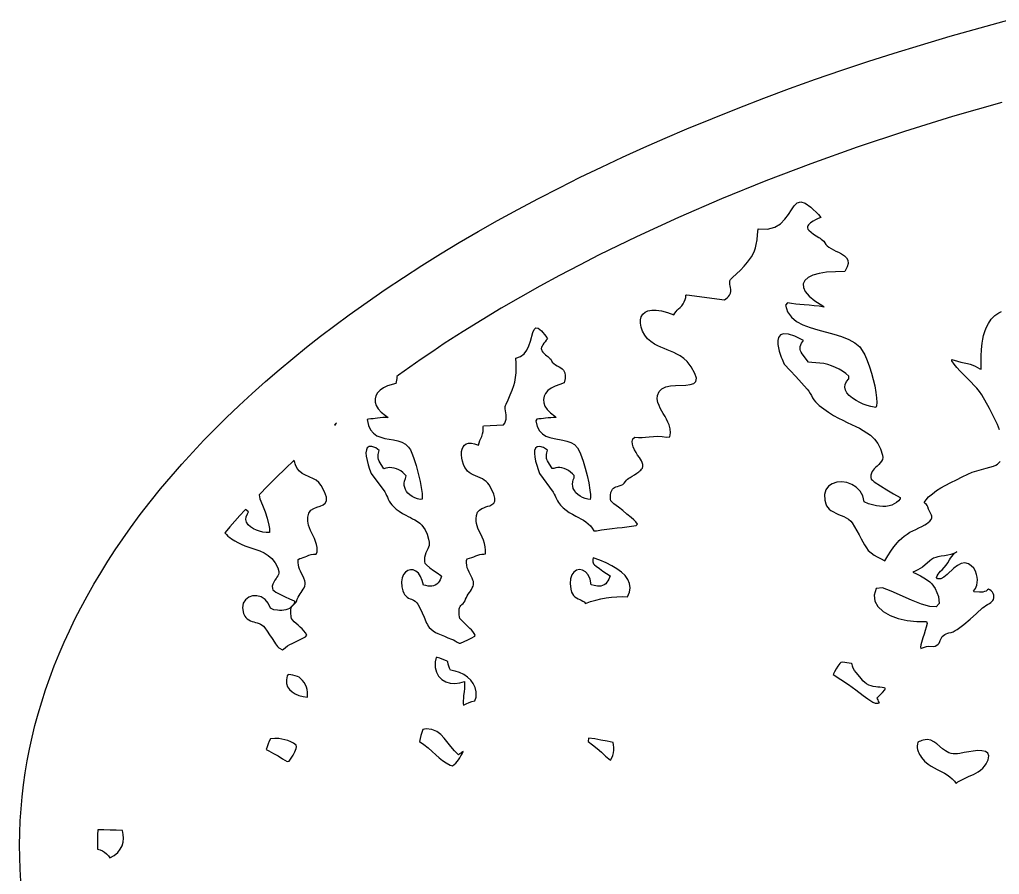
# Model space of a CAD drawing. Extents: x 0.6 to 24.6, y 0.3 to 12.3.
# Drawn here: x 0.57 to 6.86, y 6.15 to 11.64 of the extents above; entities that cross this region are included whole.
import ezdxf

# ---------------------------------------------------------------- set-up
doc = ezdxf.new("R2010")
doc.units = 0
doc.linetypes.add('0', pattern=[0])
doc.layers.add('1', color=7, linetype='0')

msp = doc.modelspace()

# ---------------------------------------------------------------- linework, layer by layer
at = {"layer": '1'}
for points in [[(0.58378, 6.11084), (0.578897, 6.18811), (0.575968, 6.265503), (0.574991, 6.342896), (0.575968, 6.420349), (0.579142, 6.497742), (0.584024, 6.575012), (0.59086, 6.6521), (0.599894, 6.729065), (0.610636, 6.805725), (0.623331, 6.88208), (0.638224, 6.958069), (0.654825, 7.033691), (0.67338, 7.108887), (0.693888, 7.18512), (0.716593, 7.26123), (0.741739, 7.338867), (0.768839, 7.415955), (0.797647, 7.492371), (0.828165, 7.568115), (0.860392, 7.643127), (0.894327, 7.717407), (0.929972, 7.790894), (0.967325, 7.863525), (1.008341, 7.939697), (1.051065, 8.015076), (1.095255, 8.089478), (1.140909, 8.163025), (1.188028, 8.235535), (1.236856, 8.307068), (1.286905, 8.377625), (1.349405, 8.461792), (1.41337, 8.544678), (1.479044, 8.626282), (1.546183, 8.706543), (1.61503, 8.785522), (1.685587, 8.863098), (1.757364, 8.93927), (1.830851, 9.013977), (1.900187, 9.082642), (1.98295, 9.161499), (2.067179, 9.238953), (2.152628, 9.315125), (2.239054, 9.389893), (2.3267, 9.463318), (2.415567, 9.535339), (2.505655, 9.605896), (2.59672, 9.674988), (2.689005, 9.742676), (2.803751, 9.824341), (2.919962, 9.904297), (3.037149, 9.982544), (3.155558, 10.05896), (3.274942, 10.133667), (3.395548, 10.206543), (3.51713, 10.277588), (3.639933, 10.346863), (3.771524, 10.418823), (3.904093, 10.489197), (4.037638, 10.557922), (4.171671, 10.625), (4.306681, 10.690369), (4.442667, 10.754089), (4.579386, 10.816101), (4.716593, 10.876465), (4.854776, 10.93512), (5.018595, 11.002441), (5.183146, 11.067871), (5.348185, 11.131348), (5.5142, 11.192993), (5.680948, 11.252747), (5.848185, 11.310547), (6.016153, 11.366455), (6.184855, 11.42041), (6.354044, 11.472473), (6.544962, 11.52887), (6.736368, 11.583252), (6.928507, 11.63562)], [(6.875284, 11.104919), (6.55961, 11.013794), (6.250284, 10.917969), (5.94755, 10.817322), (5.650919, 10.711914), (5.361124, 10.601807), (5.077921, 10.487061), (4.80131, 10.367676), (4.532022, 10.243713), (4.293009, 10.127014), (4.165323, 10.062073), (4.038614, 9.9953), (3.912638, 9.926758), (3.787882, 9.856506), (3.664103, 9.784424), (3.5413, 9.710632), (3.419474, 9.635132), (3.298868, 9.557922), (3.224649, 9.508606), (3.150919, 9.458557), (3.077677, 9.407837), (3.004923, 9.356384), (2.995157, 9.346375), (2.994181, 9.335449), (2.992472, 9.324585), (2.990274, 9.313843), (2.987345, 9.303223), (2.935099, 9.28717), (2.90922, 9.274597), (2.88798, 9.259644), (2.871622, 9.242554), (2.86088, 9.223877), (2.855509, 9.203796), (2.855753, 9.182739), (2.862345, 9.161194), (2.875284, 9.139343), (2.894815, 9.117615), (2.921183, 9.096436), (2.938761, 9.083496), (2.921915, 9.083923), (2.904825, 9.083374), (2.88798, 9.081909), (2.871134, 9.079407), (2.85673, 9.077454), (2.842081, 9.07605), (2.827677, 9.075073), (2.813028, 9.074646), (2.804239, 9.071777), (2.81254, 9.033386), (2.826212, 9.004272), (2.844767, 8.98291), (2.866739, 8.967773), (2.891397, 8.957458), (2.918009, 8.950439), (2.973917, 8.94043), (3.001017, 8.934448), (3.026896, 8.925842), (3.050089, 8.913208), (3.069864, 8.89502), (3.081339, 8.877686), (3.091593, 8.855408), (3.102335, 8.827515), (3.11796, 8.777161), (3.131632, 8.726257), (3.143351, 8.674866), (3.153116, 8.623047), (3.156534, 8.596069), (3.157755, 8.574951), (3.156534, 8.561096), (3.144327, 8.559082), (3.126505, 8.563049), (3.109415, 8.569275), (3.093302, 8.577637), (3.078165, 8.587952), (3.064737, 8.600159), (3.056437, 8.61084), (3.049845, 8.622742), (3.045206, 8.635559), (3.042765, 8.648865), (3.042521, 8.662476), (3.04423, 8.675903), (3.049845, 8.693726), (3.053995, 8.710266), (3.043741, 8.721313), (3.032511, 8.732117), (3.02006, 8.741455), (3.006632, 8.749329), (2.992228, 8.755493), (2.977335, 8.76001), (2.961954, 8.762695), (2.949015, 8.762939), (2.936319, 8.761658), (2.923868, 8.758789), (2.911661, 8.754456), (2.881632, 8.805054), (2.877237, 8.814941), (2.874796, 8.825439), (2.874063, 8.836182), (2.875284, 8.846924), (2.881144, 8.872192), (2.859903, 8.889282), (2.835001, 8.898254), (2.817179, 8.898132), (2.80546, 8.890503), (2.799112, 8.87677), (2.796915, 8.858337), (2.798624, 8.836731), (2.804239, 8.808411), (2.811319, 8.780334), (2.819864, 8.752747), (2.829874, 8.725586), (2.916788, 8.60675), (2.92338, 8.595825), (2.929239, 8.584534), (2.934366, 8.572937), (2.939005, 8.561035), (2.945841, 8.547974), (2.953897, 8.535645), (2.963175, 8.52417), (2.973673, 8.513672), (2.991495, 8.497559), (3.010538, 8.48291), (3.030558, 8.469727), (3.051554, 8.458191), (3.066446, 8.450623), (3.081339, 8.442932), (3.096231, 8.435242), (3.111124, 8.427429), (3.126749, 8.417725), (3.141397, 8.406372), (3.154337, 8.393372), (3.166056, 8.378967), (3.175821, 8.363342), (3.188272, 8.337036), (3.198282, 8.304871), (3.203165, 8.284363), (3.202921, 8.273621), (3.201456, 8.263062), (3.198282, 8.252747), (3.193888, 8.242981), (3.187296, 8.229614), (3.181681, 8.215881), (3.177042, 8.201782), (3.173136, 8.187439), (3.172159, 8.178223), (3.172159, 8.169006), (3.173136, 8.159851), (3.174845, 8.150757), (3.178263, 8.145691), (3.184366, 8.139343), (3.206583, 8.121216), (3.229532, 8.103882), (3.25297, 8.087463), (3.27714, 8.071899), (3.281534, 8.067566), (3.276407, 8.053284), (3.272013, 8.042542), (3.266153, 8.032532), (3.258829, 8.023499), (3.250284, 8.015625), (3.240763, 8.009094), (3.230021, 8.005249), (3.21879, 8.003113), (3.207315, 8.002625), (3.195841, 8.003906), (3.181437, 8.006348), (3.166056, 8.010315), (3.157511, 8.038452), (3.147013, 8.065796), (3.133097, 8.086243), (3.117228, 8.100037), (3.099894, 8.107361), (3.082315, 8.108521), (3.065714, 8.10376), (3.050333, 8.093201), (3.038126, 8.077209), (3.029581, 8.05603), (3.025431, 8.029724), (3.027384, 7.998718), (3.032999, 7.97345), (3.038858, 7.958923), (3.044474, 7.949219), (3.051798, 7.940491), (3.060343, 7.933044), (3.069864, 7.927002), (3.080118, 7.922546), (3.089396, 7.91864), (3.101603, 7.91333), (3.112589, 7.906067), (3.122355, 7.897034), (3.130411, 7.886536), (3.143595, 7.859253), (3.156534, 7.831726), (3.168985, 7.804138), (3.181192, 7.776306), (3.185587, 7.766357), (3.19047, 7.756714), (3.195841, 7.747253), (3.2017, 7.738159), (3.213907, 7.726257), (3.227335, 7.715759), (3.241983, 7.706726), (3.257364, 7.699341), (3.279093, 7.690247), (3.300821, 7.681274), (3.322794, 7.672485), (3.344767, 7.663879), (3.357462, 7.658203), (3.369913, 7.651794), (3.38212, 7.644714), (3.393839, 7.637024), (3.403849, 7.636597), (3.426798, 7.647156), (3.449503, 7.658142), (3.472208, 7.669617), (3.494425, 7.68158), (3.497355, 7.688721), (3.490274, 7.700439), (3.482462, 7.711548), (3.473673, 7.721985), (3.463907, 7.731567), (3.410685, 7.781738), (3.398966, 7.796509), (3.396524, 7.805298), (3.394815, 7.818176), (3.394083, 7.831055), (3.394327, 7.843994), (3.395304, 7.856934), (3.397257, 7.865051), (3.400919, 7.87262), (3.405802, 7.879333), (3.411905, 7.884949), (3.42045, 7.891479), (3.427286, 7.899536), (3.432657, 7.908813), (3.436075, 7.918945), (3.440958, 7.930298), (3.446817, 7.941223), (3.453165, 7.951782), (3.460489, 7.961792), (3.467081, 7.971497), (3.473185, 7.981506), (3.4788, 7.991882), (3.483683, 8.002502), (3.486368, 8.012329), (3.487101, 8.022461), (3.48588, 8.032532), (3.48295, 8.042236), (3.477335, 8.055176), (3.471476, 8.067932), (3.465372, 8.080505), (3.45878, 8.092896), (3.451944, 8.106873), (3.446817, 8.121521), (3.443155, 8.136719), (3.441202, 8.152161), (3.441202, 8.167725), (3.446817, 8.178894), (3.461222, 8.182007), (3.475382, 8.186157), (3.489054, 8.191345), (3.502481, 8.197632), (3.5142, 8.202332), (3.526651, 8.205688), (3.539103, 8.207825), (3.551798, 8.208557), (3.563028, 8.209595), (3.564249, 8.233521), (3.561563, 8.255188), (3.556925, 8.276489), (3.550089, 8.29718), (3.541056, 8.317078), (3.514688, 8.37439), (3.509562, 8.389099), (3.505899, 8.404175), (3.503702, 8.419556), (3.50297, 8.435059), (3.505899, 8.457031), (3.51298, 8.476746), (3.524698, 8.490784), (3.539591, 8.500671), (3.552042, 8.50592), (3.564737, 8.510742), (3.577433, 8.515076), (3.590372, 8.518921), (3.604776, 8.525696), (3.616251, 8.535034), (3.622843, 8.548279), (3.623819, 8.566772), (3.617716, 8.591858), (3.602823, 8.624878), (3.586466, 8.653015), (3.577433, 8.664185), (3.566935, 8.674255), (3.55546, 8.683044), (3.543253, 8.690552), (3.530069, 8.696533), (3.483927, 8.715942), (3.471231, 8.722839), (3.459513, 8.731323), (3.448771, 8.741211), (3.439737, 8.752441), (3.431925, 8.764709), (3.423136, 8.783752), (3.416544, 8.803711), (3.412149, 8.824219), (3.409952, 8.845032), (3.410196, 8.866028), (3.413614, 8.882141), (3.419718, 8.895874), (3.428995, 8.906799), (3.44047, 8.914673), (3.455362, 8.919189), (3.47294, 8.919617), (3.493692, 8.915955), (3.517618, 8.907654), (3.522013, 8.921875), (3.52714, 8.935913), (3.532999, 8.949707), (3.539103, 8.963257), (3.544474, 8.97876), (3.547892, 8.994812), (3.549112, 9.011169), (3.548624, 9.027588), (3.551554, 9.031677), (3.679483, 9.037903), (3.686808, 9.04895), (3.692423, 9.061096), (3.695841, 9.074036), (3.696817, 9.08728), (3.695841, 9.100586), (3.689249, 9.139526), (3.689249, 9.147156), (3.690226, 9.154663), (3.692179, 9.161987), (3.695108, 9.169006), (3.709024, 9.198608), (3.722208, 9.228699), (3.734171, 9.259155), (3.745401, 9.289978), (3.751017, 9.310364), (3.756388, 9.340576), (3.759562, 9.371033), (3.760782, 9.401672), (3.759806, 9.432312), (3.758829, 9.465698), (3.786905, 9.475464), (3.811319, 9.491821), (3.829142, 9.515564), (3.842325, 9.544067), (3.852091, 9.574463), (3.867228, 9.629761), (3.875528, 9.649231), (3.886759, 9.659424), (3.901651, 9.657593), (3.922403, 9.640991), (3.949991, 9.606934), (3.961954, 9.588623), (3.953165, 9.579712), (3.945108, 9.570313), (3.937296, 9.560486), (3.930216, 9.550232), (3.92631, 9.542053), (3.923136, 9.534973), (3.921427, 9.527283), (3.921915, 9.51947), (3.924112, 9.511963), (3.931192, 9.502747), (3.939005, 9.494202), (3.947794, 9.48645), (3.957071, 9.479492), (3.963663, 9.474548), (3.970011, 9.469238), (3.976114, 9.463623), (3.981974, 9.457642), (3.991739, 9.440002), (4.001261, 9.42981), (4.012491, 9.422302), (4.023966, 9.4151), (4.035685, 9.408264), (4.047647, 9.401855), (4.055704, 9.395935), (4.062784, 9.388672), (4.068155, 9.38031), (4.072306, 9.371155), (4.074991, 9.354553), (4.074259, 9.333618), (4.068644, 9.30719), (4.039835, 9.295349), (4.01005, 9.285034), (3.984659, 9.272034), (3.964151, 9.256653), (3.949015, 9.239258), (3.939005, 9.220276), (3.93461, 9.200012), (3.936563, 9.178894), (3.943888, 9.157166), (3.958292, 9.135376), (3.979532, 9.113708), (4.00712, 9.092651), (4.01713, 9.083679), (4.00004, 9.083923), (3.98295, 9.083252), (3.96586, 9.081665), (3.948771, 9.079163), (3.93461, 9.077209), (3.92045, 9.075806), (3.906046, 9.074951), (3.891886, 9.074646), (3.885782, 9.063904), (3.89506, 9.027344), (3.909708, 8.999817), (3.928507, 8.979675), (3.950968, 8.965515), (3.976114, 8.955933), (4.00297, 8.949341), (4.058634, 8.939453), (4.085489, 8.933105), (4.111124, 8.923828), (4.133585, 8.910339), (4.153116, 8.890869), (4.162882, 8.874084), (4.173136, 8.850647), (4.189005, 8.805115), (4.203165, 8.758972), (4.215128, 8.71228), (4.225382, 8.665161), (4.233683, 8.617676), (4.236612, 8.591736), (4.237345, 8.571838), (4.235636, 8.559387), (4.220255, 8.559753), (4.202677, 8.564026), (4.185831, 8.570557), (4.170206, 8.579224), (4.155558, 8.589905), (4.142618, 8.602417), (4.133585, 8.615601), (4.126505, 8.630066), (4.123331, 8.643433), (4.122355, 8.657104), (4.123087, 8.670837), (4.126261, 8.684204), (4.131144, 8.697021), (4.13212, 8.712402), (4.121378, 8.724182), (4.109415, 8.73468), (4.096476, 8.743713), (4.082315, 8.751282), (4.067667, 8.757141), (4.052286, 8.761353), (4.039835, 8.762878), (4.02714, 8.762878), (4.014444, 8.761292), (4.002237, 8.758179), (3.990519, 8.756836), (3.961222, 8.806458), (3.957804, 8.814026), (3.955606, 8.822021), (3.954386, 8.830322), (3.95463, 8.838623), (3.955362, 8.8479), (3.957071, 8.857056), (3.959269, 8.866089), (3.962198, 8.874939), (3.934855, 8.891663), (3.911417, 8.898865), (3.894815, 8.897278), (3.884073, 8.888428), (3.878458, 8.873657), (3.877237, 8.854492), (3.878946, 8.83252), (3.884806, 8.805115), (3.891886, 8.778076), (3.900431, 8.751465), (3.910196, 8.725281), (3.998087, 8.604675), (4.004435, 8.59375), (4.01005, 8.582581), (4.015421, 8.571167), (4.02006, 8.559509), (4.025187, 8.549622), (4.03129, 8.540222), (4.037882, 8.531311), (4.04545, 8.52301), (4.06254, 8.506104), (4.080851, 8.490479), (4.100382, 8.476318), (4.12089, 8.463623), (4.14213, 8.452454), (4.158976, 8.44397), (4.175333, 8.435486), (4.192179, 8.426514), (4.208048, 8.415833), (4.222696, 8.403503), (4.23588, 8.389709), (4.247599, 8.374512), (4.257608, 8.358215), (4.274698, 8.357971), (4.307901, 8.363953), (4.341349, 8.36908), (4.37504, 8.373291), (4.408731, 8.376648), (4.439249, 8.379761), (4.469522, 8.383484), (4.499796, 8.387695), (4.530069, 8.392517), (4.537882, 8.401184), (4.52836, 8.41449), (4.514933, 8.428833), (4.498575, 8.443848), (4.470987, 8.465576), (4.443399, 8.487183), (4.415567, 8.508606), (4.387491, 8.529907), (4.375528, 8.540466), (4.368204, 8.549255), (4.365519, 8.561462), (4.365274, 8.585388), (4.36796, 8.603699), (4.373087, 8.617371), (4.37797, 8.624512), (4.384073, 8.630676), (4.391153, 8.635559), (4.39921, 8.638977), (4.41044, 8.642334), (4.421671, 8.64624), (4.432657, 8.650574), (4.443399, 8.655457), (4.452921, 8.663208), (4.461222, 8.674255), (4.467569, 8.681702), (4.474649, 8.688416), (4.482462, 8.694397), (4.490763, 8.699524), (4.505167, 8.708496), (4.519327, 8.717651), (4.533243, 8.72699), (4.547159, 8.736572), (4.553507, 8.741821), (4.559366, 8.747559), (4.564981, 8.753723), (4.569864, 8.760315), (4.573282, 8.770874), (4.57255, 8.783569), (4.568399, 8.795288), (4.563517, 8.806519), (4.557413, 8.817322), (4.550333, 8.827515), (4.539347, 8.843689), (4.529093, 8.860474), (4.519815, 8.877686), (4.511515, 8.895386), (4.506632, 8.913147), (4.505167, 8.930908), (4.508829, 8.948608), (4.522257, 8.957458), (4.544962, 8.956543), (4.567423, 8.956726), (4.590128, 8.958008), (4.612589, 8.960449), (4.640665, 8.963196), (4.668741, 8.963867), (4.696817, 8.962524), (4.724649, 8.959106), (4.744913, 8.959778), (4.750284, 8.985901), (4.748819, 9.011414), (4.742228, 9.036377), (4.733927, 9.055237), (4.724894, 9.073608), (4.714884, 9.091553), (4.703897, 9.109009), (4.693644, 9.125854), (4.68461, 9.14325), (4.676554, 9.161194), (4.669474, 9.179565), (4.665323, 9.203064), (4.667765, 9.226501), (4.677774, 9.250183), (4.695108, 9.268921), (4.720011, 9.280396), (4.75004, 9.286499), (4.782755, 9.289185), (4.848185, 9.291687), (4.876505, 9.295166), (4.898722, 9.302551), (4.912394, 9.315918), (4.916056, 9.336853), (4.906534, 9.367432), (4.88212, 9.409363), (4.856974, 9.442993), (4.835489, 9.463074), (4.811319, 9.479797), (4.791544, 9.490662), (4.77128, 9.50061), (4.750772, 9.509766), (4.729776, 9.518005), (4.709024, 9.526306), (4.688517, 9.535217), (4.668253, 9.5448), (4.648478, 9.554993), (4.624552, 9.570679), (4.603067, 9.5896), (4.585001, 9.612244), (4.571329, 9.638672), (4.562296, 9.664429), (4.557901, 9.688416), (4.557901, 9.710327), (4.562784, 9.729675), (4.572306, 9.746094), (4.58671, 9.759094), (4.605509, 9.76825), (4.629679, 9.773071), (4.658487, 9.773315), (4.692423, 9.768311), (4.730997, 9.757751), (4.771524, 9.743652), (4.778116, 9.753784), (4.78544, 9.763428), (4.793497, 9.772522), (4.802286, 9.781006), (4.811075, 9.789734), (4.821817, 9.800781), (4.831095, 9.812988), (4.838663, 9.826233), (4.844767, 9.840332), (4.847452, 9.853333), (4.847696, 9.867798), (4.854776, 9.870056), (5.095499, 9.839417), (5.105265, 9.844971), (5.114298, 9.851868), (5.122355, 9.859985), (5.128946, 9.869141), (5.134317, 9.881226), (5.136026, 9.893066), (5.136271, 9.905029), (5.13505, 9.916931), (5.132608, 9.92865), (5.131144, 9.93634), (5.130411, 9.944153), (5.130411, 9.952026), (5.131144, 9.959839), (5.134806, 9.96875), (5.148233, 9.982727), (5.17338, 10.006042), (5.198038, 10.030029), (5.22172, 10.05481), (5.244669, 10.080322), (5.257853, 10.096924), (5.269571, 10.114624), (5.279825, 10.133301), (5.28837, 10.15271), (5.294962, 10.172852), (5.300089, 10.193481), (5.30546, 10.222534), (5.309122, 10.255676), (5.311808, 10.293457), (5.371378, 10.292786), (5.418741, 10.304932), (5.455606, 10.326843), (5.483927, 10.355042), (5.506632, 10.385925), (5.525675, 10.416138), (5.543497, 10.442017), (5.56254, 10.460144), (5.585245, 10.467041), (5.614298, 10.459167), (5.650919, 10.433044), (5.698771, 10.385132), (5.713663, 10.366699), (5.696817, 10.359436), (5.680216, 10.351318), (5.664347, 10.342346), (5.648722, 10.332458), (5.639444, 10.324707), (5.634562, 10.319763), (5.630899, 10.313843), (5.628702, 10.30719), (5.62797, 10.300232), (5.631876, 10.292297), (5.638224, 10.284546), (5.652872, 10.271973), (5.668253, 10.260132), (5.684122, 10.249146), (5.70048, 10.239014), (5.709269, 10.233704), (5.717325, 10.227783), (5.725382, 10.221313), (5.732706, 10.214355), (5.739054, 10.203674), (5.746866, 10.193848), (5.755899, 10.184998), (5.765665, 10.177368), (5.780558, 10.168213), (5.795938, 10.159668), (5.811563, 10.151733), (5.827433, 10.14447), (5.847696, 10.133728), (5.865274, 10.121948), (5.878946, 10.108398), (5.887491, 10.092163), (5.889688, 10.072815), (5.883585, 10.049377), (5.86796, 10.021362), (5.80839, 10.019348), (5.751505, 10.016113), (5.702921, 10.008667), (5.663126, 9.997192), (5.632364, 9.982178), (5.611856, 9.963745), (5.601358, 9.942261), (5.602335, 9.918274), (5.614542, 9.891724), (5.638956, 9.86322), (5.676065, 9.833008), (5.726358, 9.801392), (5.736612, 9.792053), (5.704386, 9.79718), (5.671915, 9.801331), (5.639444, 9.804504), (5.606974, 9.806702), (5.580118, 9.808716), (5.553019, 9.81134), (5.526407, 9.814636), (5.499552, 9.818604), (5.488321, 9.803955), (5.501261, 9.761658), (5.525187, 9.7276), (5.55839, 9.700378), (5.599161, 9.678589), (5.645548, 9.66095), (5.695353, 9.645996), (5.79838, 9.618591), (5.84794, 9.603394), (5.893351, 9.585388), (5.933146, 9.563232), (5.964151, 9.53656), (5.980509, 9.514587), (5.996378, 9.485229), (6.011759, 9.450012), (6.026407, 9.410095), (6.039347, 9.369568), (6.050577, 9.328552), (6.060099, 9.287109), (6.067911, 9.2453), (6.072306, 9.210327), (6.074015, 9.181335), (6.071817, 9.15979), (6.066202, 9.147583), (6.034952, 9.154114), (6.010782, 9.161743), (5.986856, 9.170654), (5.963663, 9.180969), (5.940958, 9.192566), (5.917032, 9.208069), (5.897013, 9.224609), (5.88212, 9.241882), (5.872355, 9.259766), (5.868204, 9.277954), (5.869913, 9.296326), (5.878458, 9.314514), (5.893839, 9.332458), (5.894571, 9.34906), (5.874552, 9.365662), (5.853312, 9.380737), (5.831095, 9.394104), (5.807657, 9.405762), (5.783731, 9.415588), (5.758829, 9.423523), (5.733683, 9.429626), (5.708048, 9.433716), (5.682169, 9.435913), (5.656046, 9.436035), (5.63505, 9.439697), (5.595011, 9.492737), (5.588663, 9.502502), (5.584024, 9.511169), (5.581339, 9.52063), (5.580851, 9.530518), (5.582804, 9.540161), (5.586466, 9.550476), (5.59086, 9.560425), (5.596231, 9.569885), (5.602579, 9.578796), (5.54838, 9.605591), (5.506144, 9.619202), (5.475626, 9.621216), (5.455118, 9.613647), (5.443155, 9.598328), (5.438272, 9.577087), (5.439005, 9.551819), (5.442423, 9.531006), (5.447306, 9.510498), (5.453409, 9.490295), (5.460978, 9.470581), (5.465372, 9.459229), (5.470011, 9.447998), (5.474894, 9.43689), (5.480021, 9.425903), (5.517374, 9.386292), (5.554239, 9.346497), (5.591105, 9.306396), (5.627481, 9.266113), (5.637003, 9.25293), (5.645792, 9.239197), (5.653849, 9.225037), (5.661173, 9.210449), (5.670206, 9.197021), (5.680704, 9.184448), (5.691935, 9.172791), (5.704142, 9.162109), (5.733438, 9.139038), (5.763956, 9.117676), (5.795694, 9.097961), (5.828409, 9.080078), (5.855753, 9.066528), (5.883097, 9.053223), (5.910685, 9.040283), (5.938272, 9.027588), (5.962931, 9.015259), (5.986856, 9.001648), (6.01005, 8.986755), (6.032267, 8.970642), (6.057657, 8.946106), (6.079874, 8.917297), (6.097696, 8.88324), (6.11088, 8.842896), (6.113077, 8.827332), (6.110392, 8.815796), (6.104532, 8.804932), (6.095255, 8.794006), (6.085489, 8.783508), (6.075235, 8.773376), (6.064737, 8.763611), (6.056925, 8.755737), (6.050089, 8.747131), (6.043985, 8.737854), (6.038858, 8.728088), (6.035196, 8.714111), (6.035196, 8.69873), (6.038126, 8.689209), (6.04545, 8.681885), (6.057413, 8.672485), (6.097696, 8.645874), (6.138712, 8.620239), (6.180216, 8.595642), (6.222208, 8.572021), (6.223429, 8.563416), (6.211954, 8.550476), (6.198771, 8.539185), (6.184366, 8.529785), (6.168741, 8.522339), (6.15214, 8.51709), (6.13212, 8.514343), (6.111856, 8.513733), (6.091593, 8.515137), (6.071573, 8.518616), (6.046671, 8.52417), (6.019571, 8.531738), (5.992472, 8.543884), (5.983438, 8.581726), (5.966105, 8.613037), (5.941935, 8.637634), (5.912882, 8.655579), (5.881144, 8.66687), (5.848185, 8.671265), (5.816446, 8.669067), (5.787638, 8.659912), (5.763712, 8.64386), (5.74589, 8.621033), (5.737345, 8.591187), (5.739054, 8.554382), (5.745646, 8.530457), (5.751749, 8.518311), (5.759562, 8.507141), (5.768839, 8.497192), (5.779337, 8.488586), (5.794962, 8.479309), (5.811075, 8.470947), (5.827677, 8.463501), (5.844522, 8.456909), (5.861124, 8.450073), (5.877237, 8.441589), (5.89213, 8.43158), (5.906046, 8.420105), (5.915567, 8.40863), (5.930704, 8.383545), (5.945353, 8.358154), (5.959513, 8.33252), (5.973185, 8.30658), (5.983683, 8.287231), (5.994669, 8.26825), (6.006388, 8.249695), (6.018595, 8.231506), (6.036417, 8.216187), (6.05546, 8.202393), (6.07548, 8.190186), (6.096476, 8.179749), (6.125528, 8.166321), (6.143106, 8.196838), (6.162394, 8.226379), (6.183146, 8.254883), (6.205362, 8.282288), (6.217325, 8.295227), (6.23295, 8.310425), (6.249552, 8.324402), (6.26713, 8.337158), (6.285685, 8.348572), (6.304972, 8.358582), (6.324503, 8.367249), (6.344034, 8.376404), (6.363077, 8.386108), (6.381876, 8.396301), (6.392862, 8.403381), (6.40336, 8.411499), (6.412882, 8.420593), (6.421427, 8.430481), (6.424601, 8.435486), (6.42631, 8.441101), (6.426554, 8.447021), (6.425333, 8.45282), (6.423624, 8.457764), (6.417276, 8.470764), (6.411417, 8.484009), (6.406046, 8.497375), (6.401163, 8.510986), (6.397013, 8.51947), (6.391397, 8.5271), (6.384562, 8.533691), (6.376749, 8.539063), (6.389444, 8.556763), (6.406046, 8.574707), (6.430704, 8.595886), (6.456583, 8.615295), (6.483927, 8.632935), (6.512247, 8.648621), (6.54838, 8.667236), (6.584513, 8.685608), (6.620646, 8.703796), (6.657022, 8.721802), (6.685831, 8.733032), (6.715128, 8.742981), (6.744913, 8.751648), (6.774942, 8.759033), (6.821329, 8.771545), (6.837198, 8.778381), (6.847696, 8.784973), (6.856974, 8.79303), (6.86503, 8.802368)], [(6.86088, 9.005493), (6.84672, 9.040405), (6.831339, 9.074646), (6.814249, 9.108276), (6.795938, 9.141113), (6.746622, 9.229187), (6.731241, 9.25116), (6.71464, 9.272339), (6.696817, 9.29248), (6.678019, 9.311707), (6.654337, 9.334473), (6.630899, 9.357666), (6.608194, 9.381348), (6.585733, 9.405396), (6.569376, 9.426208), (6.554483, 9.448608), (6.555216, 9.456177), (6.569864, 9.450928), (6.591105, 9.445251), (6.612345, 9.439941), (6.633585, 9.434998), (6.655069, 9.430359), (6.671915, 9.425903), (6.688517, 9.420227), (6.70463, 9.413269), (6.720255, 9.405151), (6.734171, 9.395386), (6.743204, 9.394897), (6.741739, 9.436462), (6.742228, 9.478027), (6.744425, 9.519592), (6.748575, 9.560974), (6.752726, 9.585999), (6.758585, 9.610779), (6.765909, 9.635132), (6.774698, 9.658936), (6.789103, 9.687927), (6.807413, 9.714294), (6.82963, 9.737366), (6.855997, 9.756531), (6.873819, 9.764648)]]:
    msp.add_lwpolyline(points, dxfattribs=at)
for points in [[(2.597208, 9.040527), (2.595255, 9.037659), (2.60087, 9.037903), (2.60795, 9.049622)], [(2.05546, 7.781372), (2.066446, 7.777344), (2.077433, 7.773743), (2.088663, 7.770508), (2.099894, 7.767639), (2.110636, 7.763977), (2.12089, 7.759155), (2.130655, 7.753174), (2.139444, 7.746094), (2.147501, 7.736511), (2.16337, 7.713501), (2.178995, 7.690308), (2.194376, 7.666931), (2.209513, 7.643372), (2.215616, 7.633728), (2.222452, 7.624512), (2.229776, 7.615845), (2.237833, 7.607666), (2.260294, 7.595032), (2.26713, 7.600037), (2.280069, 7.610474), (2.293985, 7.619995), (2.30839, 7.62854), (2.323282, 7.635986), (2.345011, 7.646118), (2.366495, 7.656494), (2.38798, 7.667114), (2.40922, 7.677979), (2.418253, 7.68866), (2.408731, 7.702942), (2.398233, 7.716431), (2.386759, 7.729004), (2.374063, 7.740601), (2.361612, 7.751831), (2.349161, 7.763306), (2.337198, 7.775024), (2.325235, 7.786987), (2.318888, 7.795654), (2.315958, 7.807068), (2.313761, 7.832092), (2.314493, 7.850647), (2.317179, 7.864136), (2.321329, 7.872375), (2.3267, 7.879822), (2.333292, 7.886414), (2.340616, 7.891846), (2.346964, 7.898621), (2.352335, 7.907898), (2.355997, 7.920227), (2.36088, 7.932068), (2.367228, 7.943237), (2.374796, 7.953674), (2.381632, 7.963257), (2.38798, 7.972961), (2.394327, 7.98291), (2.400187, 7.993042), (2.405069, 8.003662), (2.407511, 8.015015), (2.407511, 8.026672), (2.405069, 8.038086), (2.398478, 8.053711), (2.391397, 8.069153), (2.384073, 8.084412), (2.376261, 8.099426), (2.370646, 8.112366), (2.366251, 8.125732), (2.363077, 8.139404), (2.36088, 8.15332), (2.362345, 8.172913), (2.372355, 8.179626), (2.383829, 8.182495), (2.394815, 8.186035), (2.405802, 8.190247), (2.416544, 8.19519), (2.430704, 8.201233), (2.445597, 8.205444), (2.460978, 8.207825), (2.476358, 8.208252), (2.484415, 8.22406), (2.482706, 8.251709), (2.478556, 8.270813), (2.472696, 8.28949), (2.465616, 8.307739), (2.457315, 8.325378), (2.449015, 8.342285), (2.441202, 8.359497), (2.434366, 8.377075), (2.428263, 8.394958), (2.423624, 8.419373), (2.424356, 8.44519), (2.430704, 8.47113), (2.443644, 8.48938), (2.461466, 8.501404), (2.481974, 8.509521), (2.502726, 8.516113), (2.52128, 8.523621), (2.535929, 8.534241), (2.543741, 8.550415), (2.542765, 8.574524), (2.530802, 8.608826), (2.509562, 8.648743), (2.494669, 8.667725), (2.477823, 8.681702), (2.460001, 8.692139), (2.404337, 8.716064), (2.386759, 8.726135), (2.370646, 8.739624), (2.355997, 8.757935), (2.345011, 8.780457), (2.342325, 8.787659), (2.339884, 8.794922), (2.337931, 8.802307), (2.335978, 8.809753), (2.278605, 8.75592), (2.221964, 8.701172), (2.1663, 8.645508), (2.111612, 8.58905), (2.116251, 8.56366), (2.134073, 8.522583), (2.149454, 8.480591), (2.162882, 8.437866), (2.174112, 8.394531), (2.177774, 8.373413), (2.178751, 8.357178), (2.177042, 8.346558), (2.156046, 8.346313), (2.135294, 8.349854), (2.114786, 8.355103), (2.094522, 8.362), (2.075235, 8.370422), (2.055704, 8.382751), (2.040567, 8.396912), (2.030558, 8.412659), (2.026407, 8.429749), (2.02836, 8.447937), (2.036905, 8.467041), (2.043985, 8.478882), (2.024942, 8.49353), (2.019815, 8.490784), (1.987345, 8.455322), (1.955606, 8.419434), (1.924112, 8.383179), (1.893106, 8.346497), (1.892374, 8.345703), (1.901407, 8.334412), (1.911661, 8.324036), (1.922647, 8.314697), (1.93461, 8.306458), (1.95463, 8.29364), (1.975626, 8.282043), (1.99711, 8.271606), (2.019083, 8.262451), (2.11503, 8.228638), (2.143595, 8.215942), (2.169962, 8.200195), (2.193644, 8.179871), (2.214396, 8.153503), (2.231241, 8.119873), (2.238565, 8.098022), (2.237833, 8.086609), (2.234903, 8.077515), (2.230753, 8.068848), (2.22587, 8.060608), (2.220255, 8.052917), (2.211954, 8.041748), (2.205118, 8.029541), (2.199747, 8.016663), (2.196085, 8.003174), (2.196573, 7.988708), (2.199991, 7.978516), (2.20756, 7.972473), (2.219522, 7.964905), (2.248331, 7.949768), (2.277384, 7.935303), (2.306925, 7.921509), (2.33671, 7.908386), (2.33964, 7.900757), (2.330851, 7.886047), (2.323771, 7.876343), (2.314981, 7.867859), (2.30546, 7.860779), (2.294718, 7.855164), (2.283243, 7.851257), (2.269815, 7.848511), (2.256144, 7.847107), (2.242228, 7.846985), (2.228556, 7.848145), (2.206095, 7.851013), (2.183878, 7.861023), (2.17045, 7.894226), (2.150187, 7.918457), (2.12504, 7.933899), (2.097452, 7.94104), (2.069864, 7.940125), (2.044474, 7.931641), (2.023722, 7.915833), (2.009317, 7.893066), (2.004679, 7.86377), (2.011271, 7.828186), (2.019327, 7.810791), (2.026407, 7.801331), (2.034952, 7.793152), (2.044718, 7.786438)], [(4.157999, 7.922119), (4.168253, 7.917969), (4.178019, 7.913147), (4.187784, 7.907593), (4.196817, 7.901428), (4.205118, 7.892761), (4.237345, 7.904358), (4.270304, 7.914185), (4.303507, 7.92218), (4.337442, 7.928467), (4.371378, 7.932861), (4.405558, 7.935425), (4.439981, 7.936157), (4.474161, 7.934998), (4.486856, 7.964783), (4.490763, 7.993225), (4.486856, 8.020386), (4.47587, 8.046082), (4.458536, 8.070313), (4.435099, 8.093201), (4.40629, 8.114502), (4.373331, 8.134277), (4.33671, 8.152405), (4.296671, 8.168884), (4.254435, 8.183716), (4.252726, 8.175903), (4.252237, 8.167908), (4.252726, 8.159973), (4.254435, 8.152161), (4.25712, 8.146973), (4.263224, 8.140137), (4.272501, 8.131958), (4.294474, 8.115295), (4.31669, 8.099182), (4.339396, 8.083679), (4.362589, 8.068787), (4.358683, 8.057983), (4.354044, 8.047485), (4.348673, 8.037354), (4.342569, 8.027649), (4.334757, 8.018738), (4.325235, 8.011658), (4.314493, 8.006592), (4.303019, 8.003784), (4.292276, 8.00293), (4.28129, 8.003113), (4.270548, 8.004333), (4.259806, 8.006653), (4.241983, 8.011292), (4.233927, 8.047729), (4.220987, 8.075317), (4.204386, 8.094482), (4.185831, 8.10553), (4.1663, 8.108765), (4.147257, 8.104553), (4.130411, 8.093201), (4.117228, 8.074951), (4.108194, 8.050232), (4.105509, 8.019348), (4.110636, 7.982666), (4.116007, 7.96521), (4.121134, 7.953918), (4.128214, 7.943726), (4.136759, 7.934814), (4.146769, 7.927551)], [(6.797892, 7.980408), (6.790323, 7.983459), (6.782999, 7.978455), (6.775431, 7.971863), (6.764933, 7.967773), (6.75419, 7.96521), (6.74296, 7.964172), (6.73173, 7.964661), (6.69755, 7.965881), (6.694376, 7.969971), (6.706583, 7.988403), (6.714396, 8.009155), (6.717569, 8.026001), (6.718546, 8.043091), (6.717325, 8.060242), (6.713907, 8.077026), (6.706339, 8.098511), (6.694864, 8.117798), (6.679728, 8.134216), (6.661417, 8.14679), (6.637247, 8.152832), (6.61381, 8.148193), (6.590616, 8.135437), (6.568155, 8.117615), (6.524942, 8.077454), (6.503702, 8.060852), (6.483194, 8.050476), (6.463175, 8.048889), (6.455362, 8.057739), (6.460733, 8.068848), (6.467081, 8.079346), (6.474405, 8.089172), (6.48295, 8.098145), (6.492228, 8.107788), (6.506144, 8.121765), (6.518839, 8.137024), (6.529825, 8.153381), (6.539347, 8.170715), (6.546183, 8.182617), (6.553995, 8.193848), (6.562784, 8.204346), (6.57255, 8.21405), (6.587198, 8.223755), (6.572794, 8.214722), (6.561563, 8.209778), (6.548868, 8.205811), (6.528116, 8.201843), (6.507364, 8.198181), (6.486612, 8.194702), (6.46586, 8.191528), (6.451456, 8.187622), (6.437784, 8.181763), (6.425089, 8.174072), (6.41337, 8.164734), (6.366251, 8.124634), (6.351358, 8.115662), (6.335978, 8.107483), (6.320353, 8.100098), (6.304239, 8.093628), (6.328897, 8.082458), (6.352823, 8.070068), (6.376017, 8.056396), (6.398478, 8.041565), (6.412882, 8.030334), (6.425821, 8.017517), (6.437296, 8.003418), (6.447306, 7.988159), (6.469278, 7.937317), (6.474405, 7.891296), (6.454142, 7.87146), (6.414103, 7.872253), (6.359659, 7.888123), (6.296183, 7.913574), (6.165812, 7.971252), (6.109659, 7.992493), (6.06962, 7.988281), (6.055948, 7.94574), (6.060587, 7.906677), (6.080606, 7.871643), (6.114298, 7.841125), (6.158243, 7.815796), (6.210733, 7.796143), (6.268351, 7.782654), (6.32963, 7.775879), (6.391642, 7.776428), (6.395548, 7.763977), (6.389688, 7.740784), (6.383341, 7.717834), (6.376261, 7.695007), (6.368692, 7.672363), (6.364298, 7.657288), (6.360392, 7.64209), (6.35673, 7.626831), (6.353556, 7.61145), (6.355021, 7.603516), (6.366983, 7.608398), (6.37919, 7.612549), (6.391642, 7.615906), (6.404337, 7.61853), (6.438517, 7.616943), (6.448771, 7.619141), (6.458048, 7.623596), (6.466349, 7.630005), (6.47294, 7.638123), (6.477579, 7.647461), (6.480265, 7.654785), (6.483194, 7.662354), (6.487589, 7.671692), (6.493448, 7.680176), (6.500528, 7.6875), (6.508829, 7.693481), (6.518106, 7.697937), (6.528116, 7.700684), (6.536417, 7.70282), (6.550577, 7.705994), (6.564005, 7.710938), (6.576944, 7.717651), (6.588663, 7.725952), (6.631144, 7.757996), (6.672403, 7.791626), (6.712442, 7.826721), (6.751261, 7.863281), (6.762003, 7.870972), (6.772745, 7.878357), (6.783976, 7.885437), (6.795206, 7.892151), (6.803751, 7.898315), (6.810831, 7.903809), (6.81669, 7.910583), (6.821085, 7.918457), (6.823771, 7.927063), (6.824503, 7.936035), (6.823526, 7.944946), (6.820108, 7.955688), (6.814737, 7.965515), (6.807169, 7.973877)], [(3.42338, 7.302429), (3.420206, 7.250427), (3.422403, 7.240601), (3.439981, 7.249512), (3.458048, 7.257019), (3.476847, 7.263062), (3.49589, 7.2677), (3.50297, 7.291931), (3.50297, 7.324463), (3.496866, 7.353516), (3.485147, 7.379028), (3.468546, 7.401123), (3.448038, 7.419983), (3.423868, 7.43573), (3.397013, 7.448425), (3.368204, 7.458252), (3.338175, 7.46521), (3.33256, 7.4776), (3.327677, 7.490417), (3.323771, 7.503601), (3.321085, 7.516968), (3.317423, 7.52179), (3.302042, 7.529114), (3.286417, 7.5354), (3.27006, 7.540527), (3.253702, 7.544617), (3.247599, 7.545044), (3.240763, 7.518005), (3.240274, 7.48175), (3.248087, 7.450745), (3.262735, 7.42511), (3.283243, 7.404968), (3.30839, 7.390564), (3.336466, 7.381958), (3.367228, 7.37915), (3.398478, 7.382507), (3.429239, 7.392029), (3.428751, 7.369568), (3.427774, 7.347107), (3.425821, 7.324768)], [(5.930948, 7.463013), (5.922647, 7.47644), (5.917521, 7.489502), (5.9163, 7.502014), (5.911417, 7.507141), (5.896769, 7.509888), (5.88212, 7.512268), (5.867472, 7.514221), (5.852823, 7.515808), (5.843546, 7.514526), (5.835978, 7.506165), (5.823771, 7.489685), (5.812784, 7.472473), (5.802774, 7.45459), (5.793985, 7.436096), (5.843302, 7.404602), (5.891642, 7.371887), (5.939249, 7.338013), (5.98588, 7.302856), (6.016886, 7.280396), (6.048868, 7.259094), (6.06254, 7.252502), (6.068888, 7.252686), (6.075235, 7.253052), (6.081583, 7.253662), (6.087931, 7.254517), (6.089884, 7.256165), (6.087442, 7.259644), (6.084757, 7.266479), (6.082071, 7.273254), (6.078653, 7.279846), (6.075235, 7.286255), (6.110392, 7.320374), (6.125772, 7.338684), (6.130167, 7.346802), (6.121134, 7.351746), (6.107462, 7.353577), (6.09379, 7.355042), (6.079874, 7.35614), (6.066202, 7.356812), (6.050821, 7.359009), (6.036173, 7.363037), (6.021769, 7.368896), (6.008341, 7.376465), (5.99589, 7.38562), (5.984659, 7.396179), (5.974894, 7.408081), (5.94047, 7.450012)], [(2.389933, 7.397949), (2.379435, 7.408997), (2.367472, 7.41925), (2.357706, 7.424072), (2.343302, 7.428467), (2.328409, 7.432007), (2.313761, 7.434692), (2.298624, 7.436462), (2.291544, 7.427307), (2.286173, 7.401611), (2.287394, 7.378479), (2.29423, 7.35791), (2.306437, 7.339966), (2.322794, 7.324585), (2.343302, 7.31189), (2.366983, 7.301941), (2.393106, 7.294678), (2.420938, 7.290222), (2.422403, 7.306641), (2.421915, 7.323181), (2.41923, 7.339478), (2.414591, 7.355347), (2.408243, 7.370544), (2.399942, 7.384766)], [(3.298624, 7.028564), (3.275919, 7.052124), (3.250284, 7.070923), (3.220011, 7.083252), (3.183878, 7.087585), (3.161661, 7.083191), (3.155069, 7.064636), (3.14921, 7.045776), (3.144571, 7.026611), (3.140909, 7.007202), (3.168253, 6.986877), (3.19462, 6.965637), (3.220499, 6.943604), (3.245646, 6.920654), (3.266153, 6.901794), (3.28837, 6.884583), (3.311563, 6.869141), (3.335978, 6.85553), (3.351847, 6.850403), (3.362589, 6.858948), (3.372599, 6.868347), (3.381632, 6.878662), (3.389688, 6.889709), (3.398478, 6.901672), (3.40629, 6.914063), (3.413614, 6.926941), (3.420206, 6.940186), (3.419718, 6.942749), (3.412149, 6.937744), (3.404581, 6.932434), (3.397501, 6.92688), (3.390421, 6.921082), (3.364542, 6.946594), (3.341593, 6.974182)], [(2.157267, 6.955811), (2.173136, 6.946655), (2.203165, 6.930847), (2.232706, 6.914246), (2.262003, 6.896851), (2.290567, 6.878662), (2.303751, 6.881897), (2.317911, 6.900085), (2.330118, 6.919617), (2.340616, 6.940125), (2.348917, 6.961609), (2.351603, 6.973328), (2.349161, 6.984314), (2.332315, 6.9953), (2.314493, 7.0047), (2.295938, 7.012451), (2.276651, 7.018494), (2.25712, 7.022766), (2.237101, 7.025208), (2.212442, 7.026123), (2.185099, 7.024963), (2.17631, 7.008484), (2.168741, 6.991394), (2.162394, 6.973816)], [(4.220987, 7.007202), (4.250284, 6.984985), (4.279093, 6.961853), (4.306681, 6.937683), (4.33378, 6.912659), (4.364786, 6.88678), (4.372843, 6.901978), (4.37919, 6.917969), (4.383585, 6.934631), (4.386026, 6.95166), (4.386515, 6.968872), (4.38505, 6.986023), (4.382608, 7.001526), (4.343302, 7.009155), (4.303995, 7.016296), (4.264688, 7.02301), (4.225138, 7.029236)], [(6.605265, 6.93103), (6.591349, 6.928528), (6.577433, 6.927673), (6.563272, 6.928406), (6.549356, 6.930847), (6.535929, 6.934875), (6.514688, 6.946228), (6.495157, 6.960571), (6.458536, 6.991516), (6.439981, 7.004761), (6.419474, 7.014465), (6.397013, 7.018738), (6.37089, 7.01593), (6.362101, 7.013123), (6.353556, 7.009827), (6.345255, 7.006165), (6.336954, 7.002014), (6.333536, 6.990417), (6.332071, 6.978516), (6.33256, 6.966492), (6.334757, 6.954651), (6.338663, 6.943298), (6.342813, 6.933289), (6.347452, 6.923523), (6.353067, 6.914246), (6.359171, 6.905334), (6.379679, 6.881592), (6.403116, 6.861816), (6.421671, 6.849121), (6.440958, 6.83728), (6.460733, 6.826416), (6.480997, 6.816467), (6.506632, 6.802917), (6.524454, 6.792786), (6.541056, 6.781128), (6.556925, 6.768066), (6.571329, 6.753662), (6.58256, 6.738464), (6.592569, 6.748413), (6.661417, 6.781494), (6.67753, 6.788391), (6.693644, 6.795959), (6.709024, 6.804138), (6.724405, 6.812927), (6.739054, 6.823547), (6.752481, 6.835815), (6.764444, 6.849548), (6.774698, 6.864563), (6.786905, 6.889587), (6.792032, 6.915222), (6.785929, 6.932678), (6.770548, 6.943237), (6.747843, 6.948181), (6.720499, 6.948608), (6.691446, 6.945618), (6.662638, 6.941711), (6.633829, 6.936829)], [(1.076944, 6.440125), (1.07548, 6.409424), (1.074747, 6.378662), (1.074747, 6.3479), (1.075235, 6.317139), (1.091105, 6.312134), (1.106241, 6.305237), (1.120401, 6.296448), (1.133341, 6.286072), (1.144815, 6.274109), (1.154825, 6.260803), (1.182413, 6.276733), (1.204142, 6.295105), (1.220987, 6.315613), (1.232706, 6.337891), (1.239786, 6.361511), (1.241983, 6.38623), (1.24003, 6.411499), (1.234171, 6.437073), (1.194864, 6.438354), (1.155558, 6.43927), (1.116251, 6.43988)]]:
    msp.add_lwpolyline(points, close=True, dxfattribs=at)

doc.saveas('drawing.dxf')
